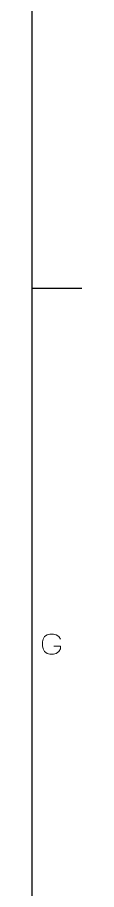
# Model space of a CAD drawing. Extents: x 5 to 836, y 5 to 589.
# Drawn here: x 831 to 836, y 92.9 to 180.8 of the extents above; entities that cross this region are included whole.
import ezdxf

# ---------------------------------------------------------------- set-up
doc = ezdxf.new("R2010")
doc.units = 0

msp = doc.modelspace()

# ---------------------------------------------------------------- linework, layer by layer
at = {"color": 7, "lineweight": 25}
for p, q in [((831, 10), (831, 584)), ((831, 153.5), (836, 153.5))]:
    msp.add_line(p, q, dxfattribs=at)
at = {"color": 7, "lineweight": 9}
for points in [[(832.097, 118.125), (832.032, 117.835)], [(832.032, 117.448), (832.032, 117.835)], [(832.097, 118.125), (832.258, 118.383)], [(832.258, 118.383), (832.516, 118.544)], [(832.774, 118.609), (832.516, 118.544)], [(832.774, 118.609), (833.161, 118.609)], [(833.161, 118.609), (833.419, 118.544), (833.677, 118.383), (833.839, 118.125)], [(832.032, 117.448), (832.097, 117.157)], [(832.097, 117.157), (832.258, 116.867)], [(833.161, 116.609), (833.419, 116.673), (833.677, 116.867), (833.839, 117.157)], [(833.839, 117.157), (833.839, 117.415), (833.194, 117.415)], [(832.258, 116.867), (832.516, 116.673)], [(832.516, 116.673), (832.774, 116.609)], [(833.161, 116.609), (832.774, 116.609)]]:
    msp.add_lwpolyline(points, dxfattribs=at)

doc.saveas('drawing.dxf')
